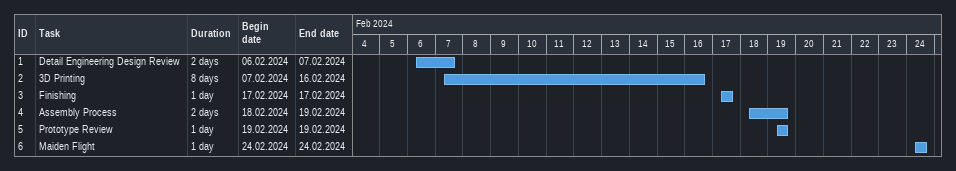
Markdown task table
| ID | Task | Duration | Start | Finish |
|---|---|---|---|---|
| 1 | Detail Engineering Design Review | 2d | 2024-02-06 | 2024-02-07 |
| 2 | 3D Printing | 8d | 2024-02-07 | 2024-02-16 |
| 3 | Finishing | 1d | 2024-02-17 | 2024-02-17 |
| 4 | Assembly Process | 2d | 2024-02-18 | 2024-02-19 |
| 5 | Prototype Review | 1d | 2024-02-19 | 2024-02-19 |
| 6 | Maiden Flight | 1d | 2024-02-24 | 2024-02-24 |
